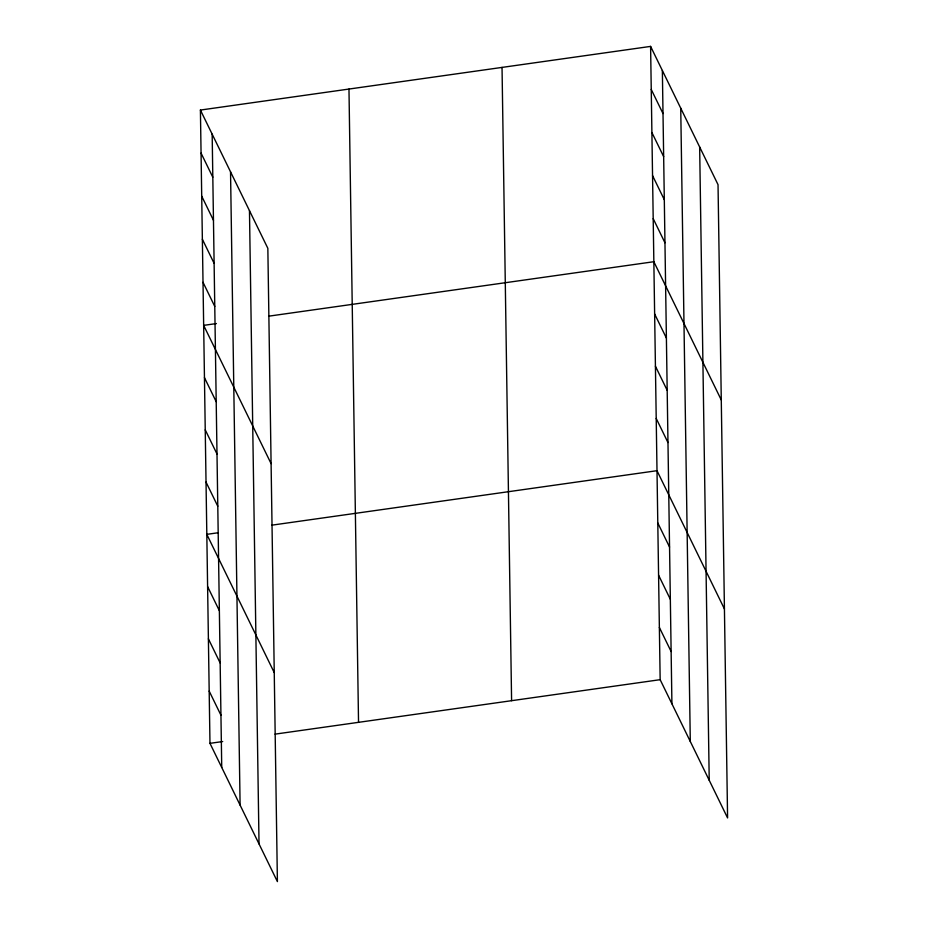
<?xml version="1.0" encoding="UTF-8"?>
<svg xmlns="http://www.w3.org/2000/svg" width="928" height="928" viewBox="0 0 928 928"><rect width="100%" height="100%" fill="white"/><g stroke="black" fill="none" stroke-linecap="round" stroke-linejoin="round"><path stroke-width="1.39" d="M200.413 110.061L267.844 248.321L277.402 881.6L209.972 743.34L200.413 110.061L650.598 46.4L718.028 184.66L727.587 817.939L660.156 679.679L650.598 46.4M216.398 323.57L203.661 325.368L271.092 463.629M268.749 316.17L653.846 261.719L721.276 399.98M218.138 532.753L206.816 534.354L274.247 672.614M271.904 525.155L657.001 470.693L724.432 608.965M209.972 743.34L222.697 741.542M275.048 734.141L660.156 679.679M651.247 89.459L663.01 113.576M651.897 132.53L663.659 156.635M652.546 175.589L664.309 199.706M653.196 218.648L664.958 242.765M654.634 313.966L666.397 338.07M655.423 366.212L667.186 390.317M656.212 418.458L667.974 442.563M657.79 522.94L669.552 547.056M658.578 575.186L670.341 599.302M659.367 627.432L671.13 651.549M201.063 153.12L212.814 177.236M201.712 196.179L213.475 220.296M202.362 239.25L214.124 263.355M203.012 282.309L214.774 306.426M204.45 377.615L216.212 401.731M205.239 429.861L217.001 453.978M206.028 482.108L217.79 506.224M207.605 586.6L219.368 610.717M208.394 638.847L220.156 662.963M209.183 691.093L220.945 715.21M699.654 146.995L709.224 780.274M680.734 108.182L690.293 741.46M662.36 70.516L671.918 703.795M502.036 67.408L511.595 700.686M348.974 89.053L358.533 722.332M249.47 210.644L259.028 843.935M230.538 171.842L240.097 805.121M212.164 134.166L221.734 767.456"/></g></svg>
